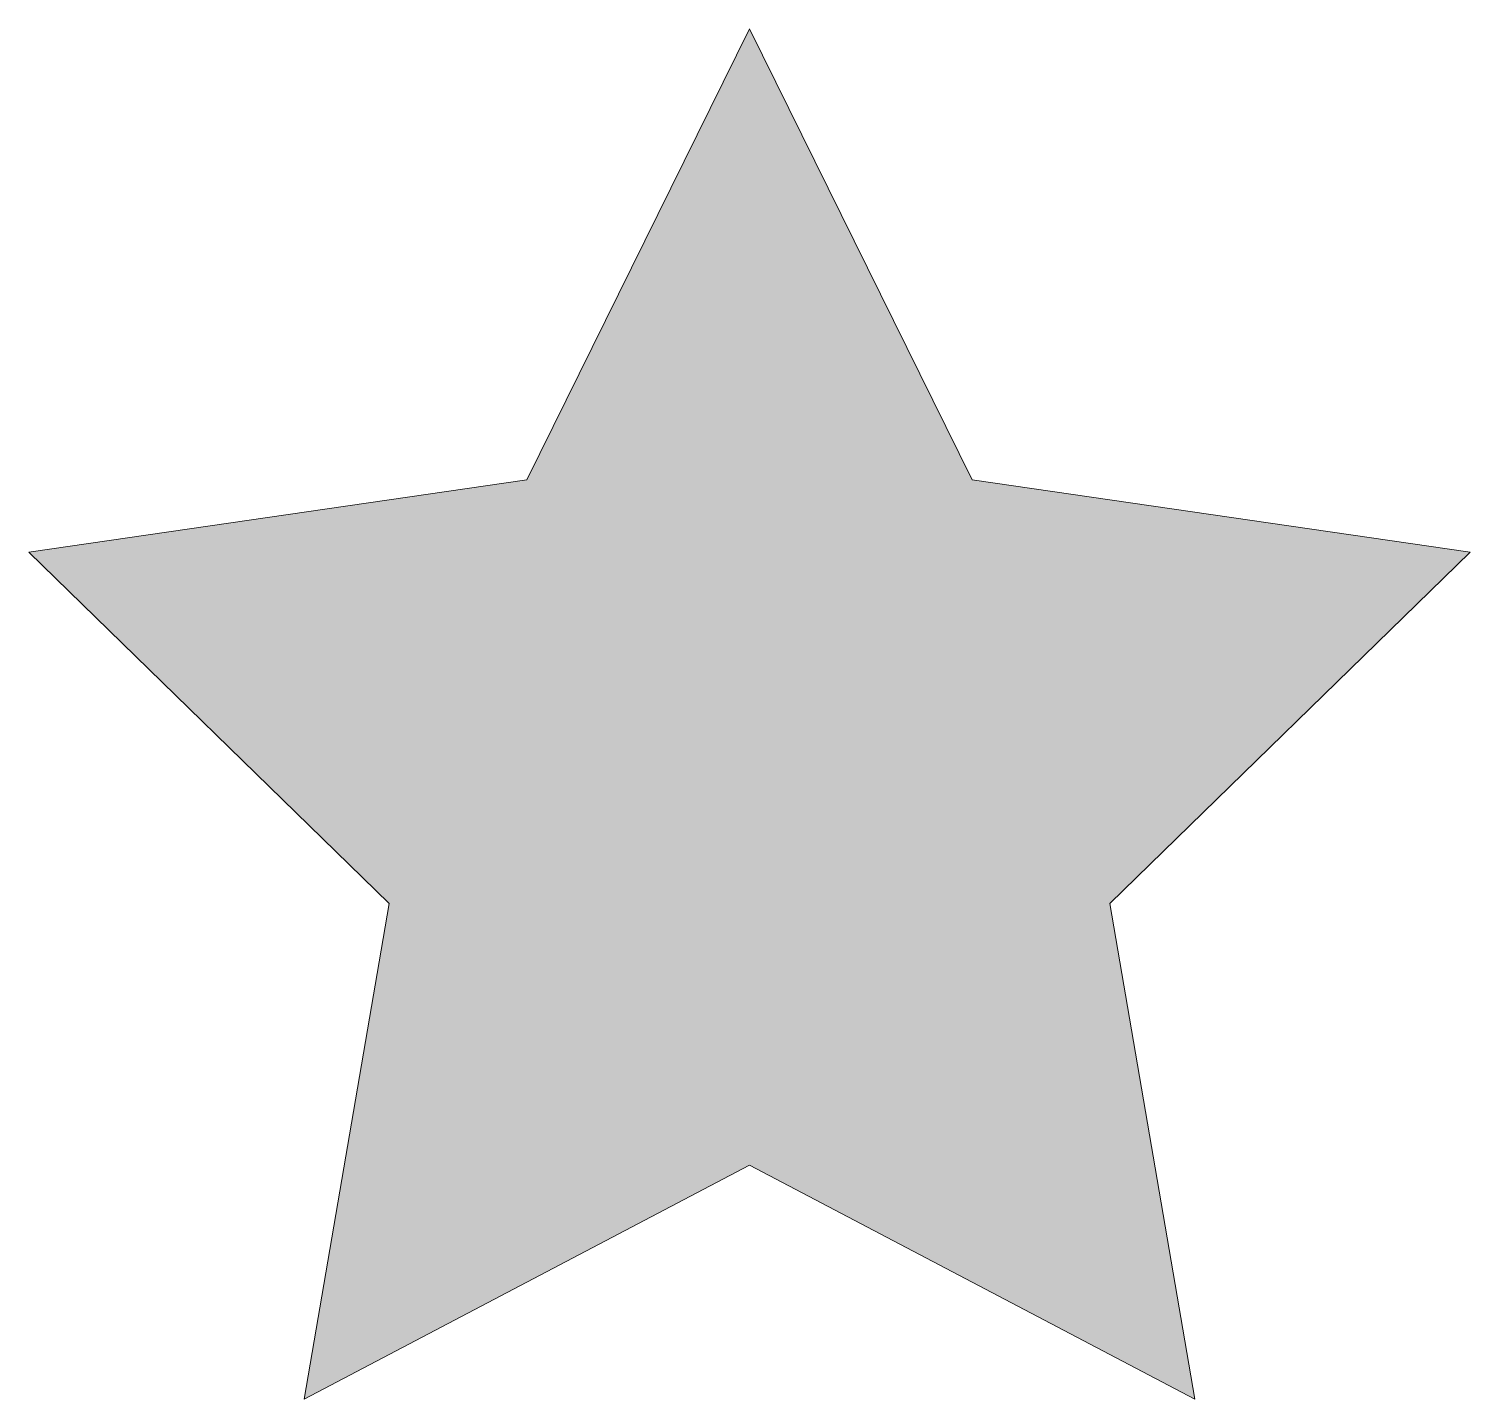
# Model space of a CAD drawing. Header units: inches. Extents: x 0 to 102, y 0 to 97.
import ezdxf

# ---------------------------------------------------------------- set-up
doc = ezdxf.new("R2010")
doc.units = ezdxf.units.IN
doc.header["$MEASUREMENT"] = 0
doc.layers.add('Layer 1', color=7, linetype='Continuous')

msp = doc.modelspace()

# ---------------------------------------------------------------- hatches: boundary and pattern name
at = {"layer": 'Layer 1', "true_color": 0xf7a6c7}
h = msp.add_hatch(color=231, dxfattribs=at)
h.dxf.hatch_style = 2
h.paths.add_polyline_path([(50.8, 96.63), (35.1, 64.82), (0, 59.72), (25.4, 34.96), (19.4, 0), (50.8, 16.51), (82.2, 0), (76.2, 34.96), (101.6, 59.72), (66.5, 64.82)])

# ---------------------------------------------------------------- linework, layer by layer
at = {"layer": 'Layer 1', "lineweight": 0}
msp.add_lwpolyline([(50.8, 96.63), (35.1, 64.82), (0, 59.72), (25.4, 34.96), (19.4, 0), (50.8, 16.51), (82.2, 0), (76.2, 34.96), (101.6, 59.72), (66.5, 64.82), (50.8, 96.63)], dxfattribs=at)

doc.saveas('drawing.dxf')
